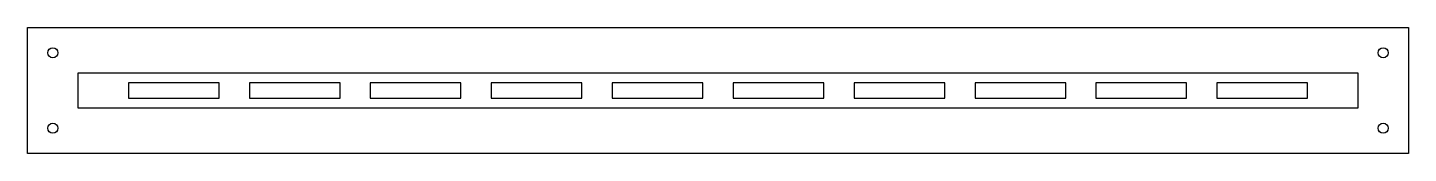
# Model space of a CAD drawing. Header units: millimetres. Extents: x -548 to 0, y -50 to 0.
import ezdxf

# ---------------------------------------------------------------- set-up
doc = ezdxf.new("R2010")
doc.units = ezdxf.units.MM
doc.layers.get('0').update_dxf_attribs({"linetype": 'CONTINUOUS'})

msp = doc.modelspace()

# ---------------------------------------------------------------- linework, layer by layer
for points in [[(0, 0), (0, -50), (-548, -50), (-548, 0)], [(-548, 0), (0, 0), (0, -50), (-548, -50)], [(-528, -18), (-20, -18), (-20, -32), (-528, -32)], [(-472, -28), (-472, -22), (-508, -22), (-508, -28)], [(-424, -28), (-424, -22), (-460, -22), (-460, -28)], [(-376, -28), (-376, -22), (-412, -22), (-412, -28)], [(-328, -28), (-328, -22), (-364, -22), (-364, -28)], [(-280, -28), (-280, -22), (-316, -22), (-316, -28)], [(-232, -28), (-232, -22), (-268, -22), (-268, -28)], [(-184, -28), (-184, -22), (-220, -22), (-220, -28)], [(-136, -28), (-136, -22), (-172, -22), (-172, -28)], [(-88, -28), (-88, -22), (-124, -22), (-124, -28)], [(-40, -22), (-76, -22), (-76, -28), (-40, -28)]]:
    msp.add_lwpolyline(points, close=True)
for centre in [(-538, -10), (-10, -10), (-538, -40), (-10, -40)]:
    msp.add_circle(centre, 2)

doc.saveas('drawing.dxf')
